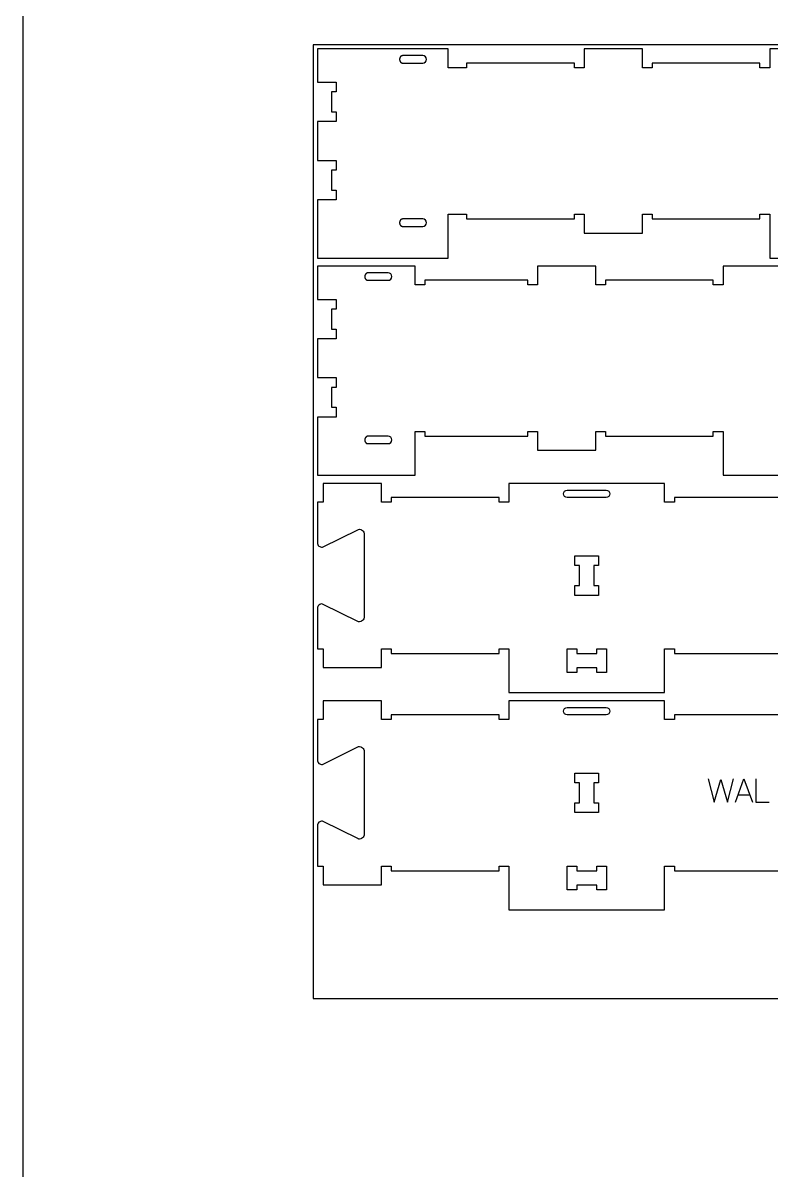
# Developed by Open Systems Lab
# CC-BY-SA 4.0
# Model space of a CAD drawing. Extents: x 0 to 4485, y 0 to 10771.
# Drawn here: x 0 to 958, y 2810 to 4278 of the extents above; entities that cross this region are included whole.
import ezdxf

# ---------------------------------------------------------------- set-up
doc = ezdxf.new("R2010")
doc.units = 0
for name, color, linetype in [('0_SHEET_SPRUCEPLY_2440X122', 1, 'CONTINUOUS'), ('1_ANYTOOL_1MMDEEP_LABELS_S', 2, 'CONTINUOUS'), ('3_ANYTOOL_CUTTHROUGH_INSID', 4, 'CONTINUOUS'), ('4_ANYTOOL_CUTTHROUGH_OUTSI', 5, 'CONTINUOUS'), ('DONOTCUT', 7, 'CONTINUOUS')]:
    doc.layers.add(name, color=color, linetype=linetype)

msp = doc.modelspace()

# ---------------------------------------------------------------- linework, layer by layer
at = {"layer": '0_SHEET_SPRUCEPLY_2440X122'}
msp.add_lwpolyline([(371.7, 4249.4), (371.7, 3029.4), (2811.7, 3029.4), (2811.7, 4249.4)], close=True, dxfattribs=at)
at = {"layer": '1_ANYTOOL_1MMDEEP_LABELS_S', "color": 2}
for points in [[(877.3, 3310.3), (885, 3280.3), (893.5, 3309.4), (902, 3280.3), (909.5, 3310.3)], [(912, 3280.3), (922.9, 3310.3), (934, 3280.3)], [(938.3, 3310.3), (938.3, 3280.3), (955.4, 3280.3)], [(915.5, 3289.9), (930.4, 3289.9)]]:
    msp.add_lwpolyline(points, dxfattribs=at)
at = {"layer": '3_ANYTOOL_CUTTHROUGH_INSID', "color": 4}
for points in [[(511.9, 4235.7), (486.2, 4235.7), (486.1, 4235.7), (486, 4235.7), (485.9, 4235.7), (485.8, 4235.7), (485.7, 4235.6), (485.6, 4235.6), (485.5, 4235.6), (485.4, 4235.6), (485.3, 4235.6), (485.2, 4235.5), (485.1, 4235.5), (485, 4235.5), (484.9, 4235.4), (484.8, 4235.4), (484.7, 4235.4), (484.6, 4235.3), (484.5, 4235.3), (484.4, 4235.2), (484.3, 4235.2), (484.2, 4235.1), (484.1, 4235.1), (484.1, 4235), (484, 4234.9), (483.9, 4234.9), (483.8, 4234.8), (483.7, 4234.7), (483.6, 4234.6), (483.6, 4234.6), (483.5, 4234.5), (483.4, 4234.4), (483.3, 4234.3), (483.3, 4234.2), (483.2, 4234.1), (483.1, 4234.1), (483.1, 4234), (483, 4233.9), (482.9, 4233.8), (482.9, 4233.7), (482.8, 4233.6), (482.8, 4233.5), (482.7, 4233.4), (482.7, 4233.3), (482.6, 4233.2), (482.6, 4233.1), (482.5, 4233), (482.5, 4232.9), (482.4, 4232.7), (482.4, 4232.6), (482.4, 4232.5), (482.4, 4232.4), (482.3, 4232.3), (482.3, 4232.2), (482.3, 4232.1), (482.3, 4232), (482.2, 4231.9), (482.2, 4231.8), (482.2, 4231.7), (482.2, 4231.6), (482.2, 4231.5), (482.2, 4231.3), (482.2, 4231.2), (482.2, 4231.1), (482.2, 4231), (482.2, 4230.9), (482.2, 4230.8), (482.2, 4230.7), (482.2, 4230.6), (482.2, 4230.5), (482.2, 4230.4), (482.2, 4230.3), (482.2, 4230.2), (482.2, 4230.1), (482.2, 4230), (482.3, 4229.9), (482.3, 4229.7), (482.3, 4229.6), (482.3, 4229.5), (482.4, 4229.4), (482.4, 4229.3), (482.4, 4229.2), (482.4, 4229.1), (482.5, 4229), (482.5, 4228.9), (482.6, 4228.8), (482.6, 4228.7), (482.7, 4228.6), (482.7, 4228.5), (482.8, 4228.4), (482.8, 4228.3), (482.9, 4228.2), (482.9, 4228.1), (483, 4228), (483.1, 4227.9), (483.1, 4227.8), (483.2, 4227.7), (483.3, 4227.6), (483.3, 4227.5), (483.4, 4227.4), (483.5, 4227.4), (483.6, 4227.3), (483.6, 4227.2), (483.7, 4227.1), (483.8, 4227.1), (483.9, 4227), (484, 4226.9), (484.1, 4226.9), (484.1, 4226.8), (484.2, 4226.7), (484.3, 4226.7), (484.4, 4226.6), (484.5, 4226.6), (484.6, 4226.5), (484.7, 4226.5), (484.8, 4226.4), (484.9, 4226.4), (485, 4226.4), (485.1, 4226.3), (485.2, 4226.3), (485.3, 4226.3), (485.4, 4226.3), (485.5, 4226.2), (485.6, 4226.2), (485.7, 4226.2), (485.8, 4226.2), (485.9, 4226.2), (486, 4226.2), (486.1, 4226.2), (486.2, 4226.2), (511.9, 4226.2, 1)], [(511.9, 4017.2, 1), (511.9, 4026.7), (486.2, 4026.7), (486.1, 4026.7), (486, 4026.7), (485.9, 4026.7), (485.8, 4026.7), (485.7, 4026.6), (485.6, 4026.6), (485.5, 4026.6), (485.4, 4026.6), (485.3, 4026.6), (485.2, 4026.5), (485.1, 4026.5), (485, 4026.5), (484.9, 4026.4), (484.8, 4026.4), (484.7, 4026.4), (484.6, 4026.3), (484.5, 4026.3), (484.4, 4026.2), (484.3, 4026.2), (484.2, 4026.1), (484.1, 4026.1), (484.1, 4026), (484, 4025.9), (483.9, 4025.9), (483.8, 4025.8), (483.7, 4025.7), (483.6, 4025.6), (483.6, 4025.6), (483.5, 4025.5), (483.4, 4025.4), (483.3, 4025.3), (483.3, 4025.2), (483.2, 4025.1), (483.1, 4025.1), (483.1, 4025), (483, 4024.9), (482.9, 4024.8), (482.9, 4024.7), (482.8, 4024.6), (482.8, 4024.5), (482.7, 4024.4), (482.7, 4024.3), (482.6, 4024.2), (482.6, 4024.1), (482.5, 4024), (482.5, 4023.9), (482.4, 4023.7), (482.4, 4023.6), (482.4, 4023.5), (482.4, 4023.4), (482.3, 4023.3), (482.3, 4023.2), (482.3, 4023.1), (482.3, 4023), (482.2, 4022.9), (482.2, 4022.8), (482.2, 4022.7), (482.2, 4022.6), (482.2, 4022.5), (482.2, 4022.3), (482.2, 4022.2), (482.2, 4022.1), (482.2, 4022), (482.2, 4021.9), (482.2, 4021.8), (482.2, 4021.7), (482.2, 4021.6), (482.2, 4021.5), (482.2, 4021.4), (482.2, 4021.3), (482.2, 4021.2), (482.2, 4021.1), (482.2, 4021), (482.3, 4020.9), (482.3, 4020.7), (482.3, 4020.6), (482.3, 4020.5), (482.4, 4020.4), (482.4, 4020.3), (482.4, 4020.2), (482.4, 4020.1), (482.5, 4020), (482.5, 4019.9), (482.6, 4019.8), (482.6, 4019.7), (482.7, 4019.6), (482.7, 4019.5), (482.8, 4019.4), (482.8, 4019.3), (482.9, 4019.2), (482.9, 4019.1), (483, 4019), (483.1, 4018.9), (483.1, 4018.8), (483.2, 4018.7), (483.3, 4018.6), (483.3, 4018.5), (483.4, 4018.4), (483.5, 4018.4), (483.6, 4018.3), (483.6, 4018.2), (483.7, 4018.1), (483.8, 4018.1), (483.9, 4018), (484, 4017.9), (484.1, 4017.9), (484.1, 4017.8), (484.2, 4017.7), (484.3, 4017.7), (484.4, 4017.6), (484.5, 4017.6), (484.6, 4017.5), (484.7, 4017.5), (484.8, 4017.4), (484.9, 4017.4), (485, 4017.4), (485.1, 4017.3), (485.2, 4017.3), (485.3, 4017.3), (485.4, 4017.3), (485.5, 4017.2), (485.6, 4017.2), (485.7, 4017.2), (485.8, 4017.2), (485.9, 4017.2), (486, 4017.2), (486.1, 4017.2), (486.2, 4017.2)], [(467.4, 3957.7), (441.7, 3957.7), (441.6, 3957.7), (441.5, 3957.7), (441.4, 3957.7), (441.3, 3957.7), (441.2, 3957.6), (441.1, 3957.6), (441, 3957.6), (440.9, 3957.6), (440.8, 3957.6), (440.7, 3957.5), (440.6, 3957.5), (440.5, 3957.5), (440.4, 3957.4), (440.3, 3957.4), (440.2, 3957.4), (440.1, 3957.3), (440.1, 3957.3), (440, 3957.2), (439.9, 3957.2), (439.8, 3957.1), (439.7, 3957.1), (439.6, 3957), (439.5, 3956.9), (439.4, 3956.9), (439.3, 3956.8), (439.3, 3956.7), (439.2, 3956.6), (439.1, 3956.6), (439, 3956.5), (438.9, 3956.4), (438.9, 3956.3), (438.8, 3956.2), (438.7, 3956.1), (438.7, 3956.1), (438.6, 3956), (438.5, 3955.9), (438.5, 3955.8), (438.4, 3955.7), (438.4, 3955.6), (438.3, 3955.5), (438.2, 3955.4), (438.2, 3955.3), (438.2, 3955.2), (438.1, 3955.1), (438.1, 3955), (438, 3954.9), (438, 3954.7), (437.9, 3954.6), (437.9, 3954.5), (437.9, 3954.4), (437.9, 3954.3), (437.8, 3954.2), (437.8, 3954.1), (437.8, 3954), (437.8, 3953.9), (437.8, 3953.8), (437.7, 3953.7), (437.7, 3953.6), (437.7, 3953.5), (437.7, 3953.3), (437.7, 3953.2), (437.7, 3953.1), (437.7, 3953), (437.7, 3952.9), (437.7, 3952.8), (437.7, 3952.7), (437.7, 3952.6), (437.7, 3952.5), (437.7, 3952.4), (437.7, 3952.3), (437.7, 3952.2), (437.8, 3952.1), (437.8, 3952), (437.8, 3951.9), (437.8, 3951.7), (437.8, 3951.6), (437.9, 3951.5), (437.9, 3951.4), (437.9, 3951.3), (437.9, 3951.2), (438, 3951.1), (438, 3951), (438.1, 3950.9), (438.1, 3950.8), (438.2, 3950.7), (438.2, 3950.6), (438.2, 3950.5), (438.3, 3950.4), (438.4, 3950.3), (438.4, 3950.2), (438.5, 3950.1), (438.5, 3950), (438.6, 3949.9), (438.7, 3949.8), (438.7, 3949.7), (438.8, 3949.6), (438.9, 3949.5), (438.9, 3949.4), (439, 3949.4), (439.1, 3949.3), (439.2, 3949.2), (439.3, 3949.1), (439.3, 3949.1), (439.4, 3949), (439.5, 3948.9), (439.6, 3948.9), (439.7, 3948.8), (439.8, 3948.7), (439.9, 3948.7), (440, 3948.6), (440.1, 3948.6), (440.1, 3948.5), (440.2, 3948.5), (440.3, 3948.4), (440.4, 3948.4), (440.5, 3948.4), (440.6, 3948.3), (440.7, 3948.3), (440.8, 3948.3), (440.9, 3948.3), (441, 3948.2), (441.1, 3948.2), (441.2, 3948.2), (441.3, 3948.2), (441.4, 3948.2), (441.5, 3948.2), (441.6, 3948.2), (441.7, 3948.2), (467.4, 3948.2, 1)], [(467.4, 3739.2, 1), (467.4, 3748.7), (441.7, 3748.7), (441.6, 3748.7), (441.5, 3748.7), (441.4, 3748.7), (441.3, 3748.7), (441.2, 3748.6), (441.1, 3748.6), (441, 3748.6), (440.9, 3748.6), (440.8, 3748.6), (440.7, 3748.5), (440.6, 3748.5), (440.5, 3748.5), (440.4, 3748.4), (440.3, 3748.4), (440.2, 3748.4), (440.1, 3748.3), (440.1, 3748.3), (440, 3748.2), (439.9, 3748.2), (439.8, 3748.1), (439.7, 3748.1), (439.6, 3748), (439.5, 3747.9), (439.4, 3747.9), (439.3, 3747.8), (439.3, 3747.7), (439.2, 3747.6), (439.1, 3747.6), (439, 3747.5), (438.9, 3747.4), (438.9, 3747.3), (438.8, 3747.2), (438.7, 3747.1), (438.7, 3747.1), (438.6, 3747), (438.5, 3746.9), (438.5, 3746.8), (438.4, 3746.7), (438.4, 3746.6), (438.3, 3746.5), (438.2, 3746.4), (438.2, 3746.3), (438.2, 3746.2), (438.1, 3746.1), (438.1, 3746), (438, 3745.9), (438, 3745.7), (437.9, 3745.6), (437.9, 3745.5), (437.9, 3745.4), (437.9, 3745.3), (437.8, 3745.2), (437.8, 3745.1), (437.8, 3745), (437.8, 3744.9), (437.8, 3744.8), (437.7, 3744.7), (437.7, 3744.6), (437.7, 3744.5), (437.7, 3744.3), (437.7, 3744.2), (437.7, 3744.1), (437.7, 3744), (437.7, 3743.9), (437.7, 3743.8), (437.7, 3743.7), (437.7, 3743.6), (437.7, 3743.5), (437.7, 3743.4), (437.7, 3743.3), (437.7, 3743.2), (437.8, 3743.1), (437.8, 3743), (437.8, 3742.9), (437.8, 3742.7), (437.8, 3742.6), (437.9, 3742.5), (437.9, 3742.4), (437.9, 3742.3), (437.9, 3742.2), (438, 3742.1), (438, 3742), (438.1, 3741.9), (438.1, 3741.8), (438.2, 3741.7), (438.2, 3741.6), (438.2, 3741.5), (438.3, 3741.4), (438.4, 3741.3), (438.4, 3741.2), (438.5, 3741.1), (438.5, 3741), (438.6, 3740.9), (438.7, 3740.8), (438.7, 3740.7), (438.8, 3740.6), (438.9, 3740.5), (438.9, 3740.4), (439, 3740.4), (439.1, 3740.3), (439.2, 3740.2), (439.3, 3740.1), (439.3, 3740.1), (439.4, 3740), (439.5, 3739.9), (439.6, 3739.9), (439.7, 3739.8), (439.8, 3739.7), (439.9, 3739.7), (440, 3739.6), (440.1, 3739.6), (440.1, 3739.5), (440.2, 3739.5), (440.3, 3739.4), (440.4, 3739.4), (440.5, 3739.4), (440.6, 3739.3), (440.7, 3739.3), (440.8, 3739.3), (440.9, 3739.3), (441, 3739.2), (441.1, 3739.2), (441.2, 3739.2), (441.3, 3739.2), (441.4, 3739.2), (441.5, 3739.2), (441.6, 3739.2), (441.7, 3739.2)], [(696.7, 3679.7), (746.7, 3679.7, -1), (746.7, 3670.2), (696.7, 3670.2, -1)], [(696.7, 3401.7), (746.7, 3401.7, -1), (746.7, 3392.2), (696.7, 3392.2, -1)]]:
    msp.add_lwpolyline(points, format="xyb", close=True, dxfattribs=at)
for points in [[(712.5, 3557.6), (712.5, 3583.1), (706.5, 3583.1), (706.5, 3595.6), (737, 3595.6), (737, 3583.1), (731, 3583.1), (731, 3557.6), (737, 3557.6), (737, 3545.1), (706.5, 3545.1), (706.5, 3557.6)], [(734.5, 3452.2), (709, 3452.2), (709, 3446.2), (696.5, 3446.2), (696.5, 3476.7), (709, 3476.7), (709, 3470.7), (734.5, 3470.7), (734.5, 3476.7), (747, 3476.7), (747, 3446.2), (734.5, 3446.2)], [(712.5, 3279.6), (712.5, 3305.1), (706.5, 3305.1), (706.5, 3317.6), (737, 3317.6), (737, 3305.1), (731, 3305.1), (731, 3279.6), (737, 3279.6), (737, 3267.1), (706.5, 3267.1), (706.5, 3279.6)], [(734.5, 3174.2), (709, 3174.2), (709, 3168.2), (696.5, 3168.2), (696.5, 3198.7), (709, 3198.7), (709, 3192.7), (734.5, 3192.7), (734.5, 3198.7), (747, 3198.7), (747, 3168.2), (734.5, 3168.2)]]:
    msp.add_lwpolyline(points, close=True, dxfattribs=at)
at = {"layer": '4_ANYTOOL_CUTTHROUGH_OUTSI', "color": 5}
for points in [[(1155.5, 4244.2), (956, 4244.2), (956, 4220.4), (956, 4220.2), (943.5, 4220.2), (943.5, 4226.2), (805.5, 4226.2), (805.5, 4220.2), (793, 4220.2), (793, 4244.2), (718.5, 4244.2), (718.5, 4220.2), (706, 4220.2), (706, 4226.2), (568, 4226.2), (568, 4220.2), (544.5, 4220.2), (544.5, 4244.2), (377, 4244.2), (377, 4201.7), (400.7, 4201.7), (401, 4201.7), (401, 4189.2), (395, 4189.2), (395, 4163.7), (401, 4163.7), (401, 4151.2), (377, 4151.2), (377, 4101.7), (401, 4101.7), (401, 4089.2), (395, 4089.2), (395, 4063.7), (401, 4063.7), (401, 4051.2), (377, 4051.2), (377, 3976.7), (544.5, 3976.7), (544.5, 4032.7), (568, 4032.7), (568, 4026.7), (706, 4026.7), (706, 4032.7), (718.5, 4032.7), (718.5, 4008.7), (793, 4008.7), (793, 4032.7), (805.5, 4032.7), (805.5, 4026.7), (943.5, 4026.7), (943.5, 4032.7), (956, 4032.7), (956, 3976.7), (1155.5, 3976.7)], [(1095.7, 3966.2), (896.2, 3966.2), (896.2, 3942.2), (883.7, 3942.2), (883.7, 3948.2), (745.7, 3948.2), (745.7, 3942.2), (733.2, 3942.2), (733.2, 3966.2), (658.7, 3966.2), (658.7, 3942.2), (646.2, 3942.2), (646.2, 3948.2), (514.7, 3948.2), (514.7, 3942.2), (502.2, 3942.2), (502.2, 3966.2), (377, 3966.2), (377, 3923.7), (401, 3923.7), (401, 3911.2), (395, 3911.2), (395, 3885.7), (401, 3885.7), (401, 3873.2), (377, 3873.2), (377, 3823.7), (401, 3823.7), (401, 3811.2), (395, 3811.2), (395, 3785.7), (401, 3785.7), (401, 3773.2), (377, 3773.2), (377, 3698.7), (502.2, 3698.7), (502.2, 3754.7), (514.7, 3754.7), (514.7, 3748.7), (646.2, 3748.7), (646.2, 3754.7), (658.7, 3754.7), (658.7, 3730.7), (733.2, 3730.7), (733.2, 3754.7), (745.7, 3754.7), (745.7, 3748.7), (883.7, 3748.7), (883.7, 3754.7), (896.2, 3754.7), (896.2, 3698.7), (1095.7, 3698.7)]]:
    msp.add_lwpolyline(points, dxfattribs=at)
for points in [[(972, 3670.2), (834, 3670.2), (834, 3664.2), (821.5, 3664.2), (821.5, 3664.4), (821.5, 3688.2), (622, 3688.2), (622, 3664.2), (609.5, 3664.2), (609.5, 3670.2), (471.5, 3670.2), (471.5, 3664.2), (459, 3664.2), (459, 3664.4), (459, 3688.2), (384.5, 3688.2), (384.5, 3664.2), (377, 3664.2), (377, 3612.5), (377, 3612.5, 0.461531), (383.6, 3606.8), (429.6, 3629.5), (429.6, 3629.5), (429.7, 3629.5), (429.7, 3629.5, -0.220464), (434.7, 3628.1, -0.220464), (437, 3623.3), (437, 3517.5, -0.220464), (434.7, 3512.7, -0.220464), (429.7, 3511.3), (429.6, 3511.3), (429.6, 3511.4), (383.6, 3534), (383.6, 3534, 0.461531), (377, 3528.3), (377, 3476.7), (384.5, 3476.7), (384.5, 3476.4), (384.5, 3452.7), (459, 3452.7), (459, 3476.7), (471.5, 3476.7), (471.5, 3470.7), (609.5, 3470.7), (609.5, 3476.7), (622, 3476.7), (622, 3420.7), (821.5, 3420.7), (821.5, 3476.7), (834, 3476.7), (834, 3470.7), (972, 3470.7)], [(972, 3392.2), (834, 3392.2), (834, 3386.2), (821.5, 3386.2), (821.5, 3386.4), (821.5, 3410.2), (622, 3410.2), (622, 3386.2), (609.5, 3386.2), (609.5, 3392.2), (471.5, 3392.2), (471.5, 3386.2), (459, 3386.2), (459, 3410.2), (384.5, 3410.2), (384.5, 3386.2), (377, 3386.2), (377, 3334.5), (377, 3334.5, 0.461531), (383.6, 3328.8), (429.6, 3351.5), (429.6, 3351.5), (429.7, 3351.5), (429.7, 3351.5, -0.220464), (434.7, 3350.1, -0.220464), (437, 3345.3), (437, 3239.5, -0.220464), (434.7, 3234.7, -0.220464), (429.7, 3233.3), (429.6, 3233.3), (429.6, 3233.4), (383.6, 3256), (383.6, 3256, 0.461531), (377, 3250.3), (377, 3198.7), (384.5, 3198.7), (384.5, 3174.7), (459, 3174.7), (459, 3198.7), (471.5, 3198.7), (471.5, 3192.7), (609.5, 3192.7), (609.5, 3198.7), (622, 3198.7), (622, 3142.7), (821.5, 3142.7), (821.5, 3198.7), (834, 3198.7), (834, 3192.7), (972, 3192.7)]]:
    msp.add_lwpolyline(points, format="xyb", dxfattribs=at)
at = {"layer": 'DONOTCUT'}
msp.add_lwpolyline([(0, 0), (3183.4, 0), (3183.4, 7593.4), (0, 7593.4)], close=True, dxfattribs=at)

doc.saveas('drawing.dxf')
